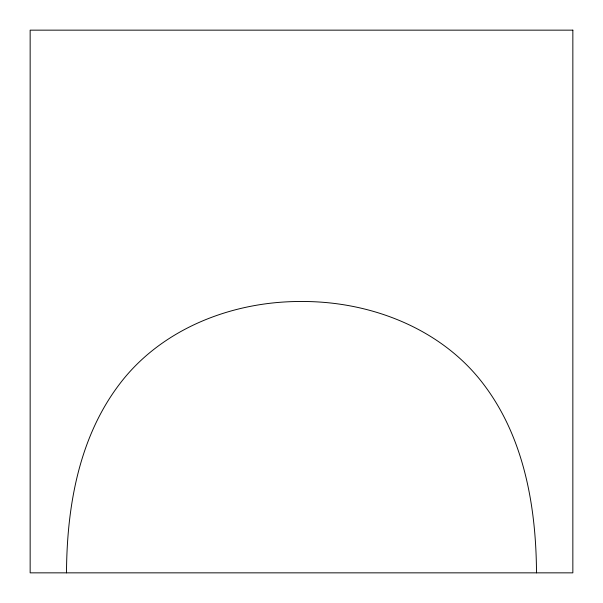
<?xml version="1.0" encoding="UTF-8"?>
<svg xmlns="http://www.w3.org/2000/svg" width="603" height="603" viewBox="0 0 603 603"><rect width="100%" height="100%" fill="white"/><g stroke="black" fill="none" stroke-linecap="round" stroke-linejoin="round"><path stroke-width="0.9" d="M66.503 572.85C66.843 507.409 78.624 438.487 118.836 385.053C160.963 328.627 232.554 301.153 301.5 301.5C370.446 301.153 442.037 328.627 484.164 385.053C524.376 438.487 536.157 507.409 536.497 572.85M572.85 30.15L30.15 30.15L30.15 572.85L572.85 572.85L572.85 30.15"/></g></svg>
